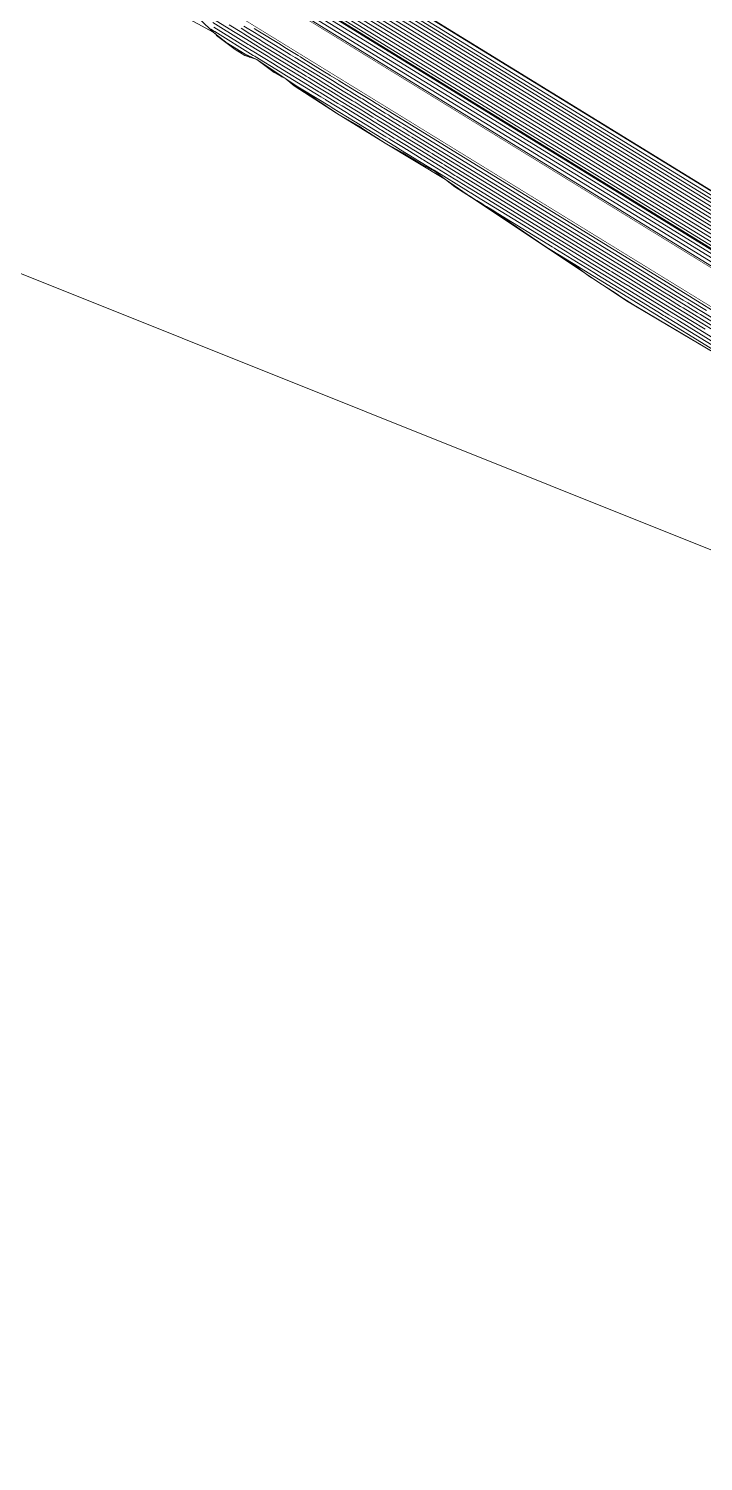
# Model space of a CAD drawing. Extents: x 358458 to 361663, y 818350 to 821723.
# Drawn here: x 360149.7 to 360271.5, y 820140.9 to 820399.8 of the extents above; entities that cross this region are included whole.
import ezdxf

# ---------------------------------------------------------------- set-up
doc = ezdxf.new("R2010")
doc.units = 0
doc.header["$MEASUREMENT"] = 0
doc.linetypes.add('solid', pattern=[0])
for name, color, linetype, lineweight in [('DAM 2', 7, 'solid', 9), ('DAM FOOTPRINT', 7, 'solid', 9), ('DESIGN_Contours', 7, 'solid', 18), ('PIVOT10', 96, 'solid', 9), ('WATER LEVEL STRING', 7, 'solid', 9)]:
    doc.layers.add(name, color=color, linetype=linetype, lineweight=lineweight)

msp = doc.modelspace()

# ---------------------------------------------------------------- linework, layer by layer
at = {"layer": 'DAM 2', "color": 7, "linetype": 'solid', "lineweight": 9, "const_width": 0.1}
for points, elevation in [([(360442.49, 821211.21), (360166.97, 820445.43, 0.35501), (360177.54, 820415.26), (360327.72, 820322.85, 0.476753), (360370.23, 820337.79), (360588.44, 820949, 0.181487), (360588.22, 820962.35), (360489.93, 821211.92, 0.69188), (360442.49, 821211.21)], 197.52), ([(360453.72, 821207.17), (360178.21, 820441.38, 0.35501), (360183.8, 820425.42), (360333.97, 820333.01, 0.476753), (360358.98, 820341.81), (360577.19, 820953.01, 0.181487), (360577.11, 820957.97), (360478.82, 821207.54, 0.69188), (360453.72, 821207.17)], 193.59)]:
    msp.add_lwpolyline(points, format="xyb", dxfattribs=dict(at, elevation=elevation))
at = {"layer": 'DAM FOOTPRINT', "color": 7, "linetype": 'solid', "lineweight": 9, "const_width": 0.1, "elevation": 196.62}
msp.add_lwpolyline([(360273.39, 820341.26), (360257.64, 820350.62), (360251.85, 820354.47), (360229.68, 820369.26), (360224.95, 820372.54), (360214.08, 820379.06), (360205.27, 820384.51), (360196.14, 820390.69), (360190.87, 820394.19), (360186.98, 820396.01), (360182.99, 820399.14), (360175.38, 820403.28)], dxfattribs=at)
at = {"layer": 'DAM FOOTPRINT', "color": 7, "linetype": 'solid', "lineweight": 9}
for points in [[(360175.38, 820403.28), (360182.99, 820399.14), (360186.98, 820396.01), (360190.87, 820394.19), (360196.14, 820390.69), (360205.27, 820384.51), (360214.08, 820379.06), (360224.95, 820372.54), (360229.68, 820369.26), (360251.85, 820354.47), (360257.64, 820350.62), (360273.39, 820341.26)], [(360180.71, 820401.36), (360182.99, 820399.14), (360183.37, 820398.97), (360183.6, 820398.55), (360186.98, 820396.01), (360188.75, 820394.93), (360190.87, 820394.19), (360194, 820391.83), (360196.14, 820390.69), (360197.62, 820389.47), (360205.27, 820384.51), (360209.4, 820382.13), (360210.37, 820381.46), (360214.08, 820379.06), (360217.27, 820377.31), (360220.3, 820375.5), (360223.17, 820373.89), (360224.95, 820372.54), (360226.67, 820371.21), (360229.68, 820369.26), (360230.63, 820368.72), (360231.52, 820368.2), (360233.06, 820367.05), (360233.96, 820366.58), (360241.76, 820361.25), (360245.44, 820358.79), (360248.43, 820356.89), (360249.52, 820356.09), (360250.96, 820354.99), (360251.85, 820354.47), (360252.63, 820353.91), (360255.75, 820351.89), (360257.64, 820350.62), (360259.35, 820349.63), (360273.39, 820341.26)]]:
    msp.add_lwpolyline(points, dxfattribs=at)
at = {"layer": 'DESIGN_Contours', "color": 1, "linetype": 'solid', "lineweight": 9}
for points, elevation in [([(360182.16, 820422.77), (360234.57, 820390.52), (360332.34, 820330.36)], 194.6), ([(360182.48, 820423.28), (360224.81, 820397.23), (360332.65, 820330.87)], 194.4), ([(360185.75, 820424.08), (360333.91, 820332.91)], 193.6), ([(360180.59, 820420.21), (360283.4, 820356.95)], 195.6), ([(360180.91, 820420.72), (360273.63, 820363.66)], 195.4), ([(360181.22, 820421.23), (360263.87, 820370.38), (360331.4, 820328.82)], 195.2), ([(360181.85, 820422.26), (360244.34, 820383.8), (360332.02, 820329.85)], 194.8), ([(360179.33, 820418.17), (360322.45, 820330.1)], 196.4), ([(360179.65, 820418.68), (360312.69, 820336.81)], 196.2), ([(360180.28, 820419.7), (360293.16, 820350.24)], 195.8), ([(360195.52, 820417.37), (360333.6, 820332.4)], 193.8), ([(360182.14, 820414.99), (360214.96, 820394.79), (360324.03, 820327.67)], 196.8), ([(360187.39, 820412.5), (360328.08, 820325.92)], 196.6), ([(360186.79, 820410.64), (360270.1, 820359.37), (360315.95, 820331.16)], 197.2), ([(360189.12, 820408.47), (360297.68, 820341.66)], 197.4), ([(360273.21, 820346.03), (360267.87, 820349.31), (360267.42, 820349.59), (360265.25, 820350.93), (360261.84, 820353.02), (360261.25, 820353.39), (360258.37, 820355.16), (360253.62, 820358.08), (360222.64, 820377.15), (360222.54, 820377.21), (360222, 820377.54), (360221.02, 820378.15), (360220.67, 820378.36), (360218.86, 820379.47), (360215.5, 820381.54), (360215.35, 820381.64), (360214.54, 820382.13), (360212.82, 820383.19), (360212.67, 820383.29), (360211.86, 820383.78), (360210.22, 820384.79), (360209.84, 820385.02), (360207.83, 820386.26), (360203.78, 820388.76), (360203.56, 820388.89), (360202.45, 820389.57), (360200.21, 820390.95), (360199.78, 820391.21), (360197.58, 820392.57), (360193.31, 820395.2), (360193.08, 820395.34), (360191.84, 820396.1), (360189.07, 820397.81), (360188.76, 820398), (360187, 820399.08), (360182.75, 820401.69)], 196.6), ([(360215.05, 820403.94), (360332.97, 820331.38)], 194.2), ([(360274.37, 820344.61), (360271.23, 820346.54), (360264.76, 820350.53), (360264.37, 820350.76), (360262.56, 820351.88), (360258.42, 820354.43), (360257.93, 820354.73), (360255.54, 820356.2), (360249.78, 820359.74), (360224.85, 820375.08), (360224.77, 820375.14), (360224.33, 820375.4), (360223.15, 820376.13), (360222.86, 820376.31), (360221.43, 820377.19), (360217.35, 820379.7), (360217.23, 820379.77), (360216.62, 820380.15), (360214.53, 820381.43), (360214.41, 820381.51), (360213.79, 820381.89), (360211.8, 820383.11), (360211.51, 820383.3), (360209.95, 820384.26), (360205.03, 820387.28), (360204.86, 820387.38), (360204, 820387.92), (360201.28, 820389.59), (360200.95, 820389.79), (360199.2, 820390.87), (360194.03, 820394.05), (360193.86, 820394.15), (360192.93, 820394.72), (360189.57, 820396.79), (360189.35, 820396.93), (360188.09, 820397.71), (360182.94, 820400.87)], 196.4), ([(360271.86, 820345.45), (360269.25, 820347.06), (360261.64, 820351.74), (360261.33, 820351.93), (360259.86, 820352.84), (360255, 820355.83), (360254.6, 820356.07), (360252.71, 820357.24), (360245.94, 820361.4), (360227.06, 820373.02), (360227, 820373.06), (360226.67, 820373.26), (360225.27, 820374.12), (360225.06, 820374.25), (360223.99, 820374.91), (360219.19, 820377.86), (360219.11, 820377.91), (360218.7, 820378.17), (360216.24, 820379.68), (360216.16, 820379.73), (360215.72, 820380), (360213.38, 820381.44), (360213.17, 820381.57), (360212.06, 820382.25), (360206.28, 820385.81), (360206.16, 820385.88), (360205.54, 820386.26), (360202.35, 820388.22), (360202.11, 820388.37), (360200.83, 820389.16), (360194.75, 820392.9), (360194.64, 820392.97), (360194.03, 820393.35), (360190.08, 820395.77), (360189.94, 820395.86), (360189.17, 820396.33), (360183.12, 820400.06)], 196.2), ([(360275.19, 820345.51), (360270.99, 820348.1), (360270.46, 820348.43), (360267.95, 820349.97), (360265.27, 820351.62), (360264.57, 820352.05), (360261.2, 820354.12), (360257.46, 820356.42), (360220.43, 820379.21), (360220.31, 820379.29), (360219.66, 820379.69), (360218.89, 820380.16), (360218.47, 820380.42), (360216.3, 820381.75), (360213.65, 820383.38), (360213.47, 820383.5), (360212.46, 820384.11), (360211.11, 820384.95), (360210.92, 820385.06), (360209.94, 820385.67), (360208.64, 820386.47), (360208.18, 820386.75), (360205.72, 820388.27), (360202.52, 820390.23), (360202.27, 820390.39), (360200.9, 820391.23), (360199.14, 820392.31), (360198.62, 820392.63), (360195.95, 820394.28), (360192.59, 820396.34), (360192.3, 820396.52), (360190.74, 820397.48), (360188.56, 820398.82), (360188.16, 820399.07), (360185.91, 820400.45)], 196.8), ([(360272.11, 820348.82), (360271.21, 820349.37), (360266.86, 820352.05), (360265.15, 820353.11), (360216.01, 820383.34), (360215.84, 820383.44), (360214.99, 820383.97), (360214.64, 820384.19), (360214.07, 820384.53), (360211.18, 820386.32), (360209.96, 820387.07), (360209.7, 820387.22), (360208.31, 820388.08), (360207.69, 820388.46), (360207.43, 820388.62), (360206.08, 820389.45), (360205.48, 820389.82), (360204.85, 820390.21), (360201.49, 820392.28), (360200.02, 820393.18), (360199.67, 820393.4), (360197.81, 820394.54), (360197, 820395.04), (360196.3, 820395.47), (360192.69, 820397.69), (360191.15, 820398.64), (360190.75, 820398.89), (360188.56, 820400.24)], 197.2), ([(360274.54, 820348.03), (360269.69, 820351.01), (360268.99, 820351.45), (360213.8, 820385.4), (360213.61, 820385.52), (360212.66, 820386.11), (360212.51, 820386.2), (360211.87, 820386.59), (360208.61, 820388.6), (360208.11, 820388.91), (360207.82, 820389.09), (360206.23, 820390.06), (360205.97, 820390.22), (360205.69, 820390.4), (360204.15, 820391.34), (360203.91, 820391.49), (360203.18, 820391.94), (360199.37, 820394.28), (360198.77, 820394.66), (360198.37, 820394.9), (360196.26, 820396.2), (360195.93, 820396.4), (360195.14, 820396.89), (360191.06, 820399.4), (360190.43, 820399.79)], 197.4), ([(360189.71, 820394.59), (360188.77, 820395.17), (360185.68, 820397.07), (360185.05, 820397.46)], 195.8), ([(360195.54, 820391.01), (360193.11, 820392.5)], 195.8), ([(360277.22, 820340.74), (360267.19, 820346.91), (360266.85, 820347.13), (360265.28, 820348.09), (360255.4, 820354.17), (360255.24, 820354.27), (360254.46, 820354.75), (360248.15, 820358.63), (360247.96, 820358.75), (360247.04, 820359.31), (360238.26, 820364.72), (360231.48, 820368.89), (360231.46, 820368.9), (360231.34, 820368.98), (360229.53, 820370.09), (360229.46, 820370.13), (360229.12, 820370.34), (360222.89, 820374.18), (360222.88, 820374.18), (360222.85, 820374.2), (360219.66, 820376.16), (360219.65, 820376.17), (360219.58, 820376.21), (360216.54, 820378.09), (360216.5, 820378.11), (360216.29, 820378.24), (360208.78, 820382.86), (360208.76, 820382.87), (360208.64, 820382.95), (360204.49, 820385.5), (360204.43, 820385.54), (360204.09, 820385.75), (360196.94, 820390.14), (360196.38, 820390.49)], 195.8), ([(360230.4, 820368.85), (360229.28, 820369.54), (360228.71, 820369.89)], 195.6), ([(360275.76, 820340.94), (360264.57, 820347.82), (360264.34, 820347.96), (360263.3, 820348.6), (360252.29, 820355.38), (360252.2, 820355.44), (360251.77, 820355.7), (360244.72, 820360.04), (360244.64, 820360.09), (360244.21, 820360.35), (360234.42, 820366.38), (360233.69, 820366.83), (360233.69, 820366.83), (360233.67, 820366.84), (360232.34, 820367.66), (360231.84, 820367.97)], 195.6), ([(360274.29, 820341.14), (360261.95, 820348.73), (360261.84, 820348.8), (360261.32, 820349.12), (360249.17, 820356.6), (360249.15, 820356.61), (360249.07, 820356.66), (360244.15, 820359.68), (360243.53, 820360.06)], 195.4), ([(360259.22, 820349.7), (360256.6, 820351.32)], 195.2)]:
    msp.add_lwpolyline(points, dxfattribs=dict(at, elevation=elevation))
at = {"layer": 'DESIGN_Contours', "color": 5, "linetype": 'solid', "lineweight": 20}
for points, elevation in [([(360181.54, 820421.74), (360254.1, 820377.09), (360331.71, 820329.33)], 195), ([(360179.96, 820419.19), (360302.93, 820343.53)], 196), ([(360184.46, 820412.81), (360242.53, 820377.08), (360319.99, 820329.42)], 197), ([(360205.28, 820410.66), (360333.28, 820331.89)], 194), ([(360278.69, 820340.54), (360269.81, 820346.01), (360269.36, 820346.29), (360267.26, 820347.57), (360258.52, 820352.96), (360258.28, 820353.1), (360257.16, 820353.79), (360251.57, 820357.23), (360251.28, 820357.41), (360249.87, 820358.28), (360242.1, 820363.06), (360229.27, 820370.95), (360229.23, 820370.98), (360229, 820371.12), (360227.4, 820372.11), (360227.26, 820372.19), (360226.55, 820372.63), (360221.04, 820376.02), (360221, 820376.05), (360220.77, 820376.18), (360217.95, 820377.92), (360217.9, 820377.95), (360217.65, 820378.1), (360214.96, 820379.76), (360214.83, 820379.84), (360214.17, 820380.24), (360207.53, 820384.33), (360207.46, 820384.37), (360207.09, 820384.6), (360203.42, 820386.86), (360203.27, 820386.96), (360202.46, 820387.45), (360195.47, 820391.75), (360195.42, 820391.79), (360195.12, 820391.97), (360190.59, 820394.76), (360190.54, 820394.79), (360190.26, 820394.96), (360183.31, 820399.24), (360183.3, 820399.24), (360183.24, 820399.28), (360182.56, 820399.7), (360182.17, 820399.94)], 196), ([(360273.51, 820347.26), (360270.65, 820349.01), (360268.69, 820350.22), (360267.89, 820350.71), (360264.03, 820353.09), (360261.31, 820354.76), (360218.22, 820381.28), (360218.07, 820381.37), (360217.33, 820381.83), (360216.76, 820382.17), (360216.27, 820382.48), (360213.74, 820384.03), (360211.8, 820385.22), (360211.58, 820385.36), (360210.39, 820386.1), (360209.4, 820386.71), (360209.18, 820386.84), (360208.01, 820387.56), (360207.06, 820388.14), (360206.51, 820388.48), (360203.6, 820390.27), (360201.27, 820391.71), (360200.97, 820391.89), (360199.35, 820392.89), (360198.07, 820393.68), (360197.46, 820394.05), (360194.32, 820395.98), (360191.87, 820397.49), (360191.53, 820397.7), (360189.65, 820398.86), (360188.06, 820399.84)], 197)]:
    msp.add_lwpolyline(points, dxfattribs=dict(at, elevation=elevation))
at = {"layer": 'PIVOT10', "linetype": 'solid', "lineweight": 9}
msp.add_line((359918.9, 820447.36), (360366, 820268.31), dxfattribs=at)
at = {"layer": 'PIVOT10', "color": 96, "linetype": 'solid', "lineweight": 9, "const_width": 0.1}
for points in [[(359918.9, 820447.36, 2.515138), (360519.65, 820725.38, -0.727255)], [(359811.94, 820156.7, 0.840116), (360925.02, 820185.02, -0.213173)]]:
    msp.add_lwpolyline(points, format="xyb", dxfattribs=at)
at = {"layer": 'WATER LEVEL STRING', "color": 7, "linetype": 'solid', "lineweight": 9, "const_width": 0.1}
for points, elevation in [([(360595.11, 820964.52), (360468.96, 821284.79), (360157.93, 820420.28), (360324.57, 820317.74, 0.476753), (360375.88, 820335.78), (360595.33, 820950.46, 0.181487), (360595.11, 820964.52)], 197.57), ([(360445.31, 821210.19), (360169.8, 820444.41, 0.35501), (360179.11, 820417.81), (360329.29, 820325.4, 0.476753), (360367.4, 820338.8), (360585.61, 820950.01, 0.181487), (360585.43, 820961.25), (360487.13, 821210.82, 0.69188), (360445.31, 821210.19)], 196.57)]:
    msp.add_lwpolyline(points, format="xyb", dxfattribs=dict(at, elevation=elevation))
at = {"layer": 'WATER LEVEL STRING', "color": 7, "linetype": 'solid', "lineweight": 9}
msp.add_lwpolyline([(360445.31, 821210.19), (360169.8, 820444.41, 0.35501), (360179.11, 820417.81), (360329.29, 820325.4, 0.476753), (360367.4, 820338.8), (360585.61, 820950.01, 0.181487), (360585.43, 820961.25), (360487.13, 821210.82, 0.69188), (360445.31, 821210.19)], format="xyb", close=True, dxfattribs=at)
msp.add_lwpolyline([(360180.71, 820401.36), (360182.99, 820399.14), (360183.37, 820398.97), (360183.6, 820398.55), (360186.98, 820396.01), (360188.75, 820394.93), (360190.87, 820394.19), (360194, 820391.83), (360196.14, 820390.69), (360197.62, 820389.47), (360205.27, 820384.51), (360209.4, 820382.13), (360210.37, 820381.46), (360214.08, 820379.06), (360217.27, 820377.31), (360220.3, 820375.5), (360223.17, 820373.89), (360224.95, 820372.54), (360226.67, 820371.21), (360229.68, 820369.26), (360230.63, 820368.72), (360231.52, 820368.2), (360233.06, 820367.05), (360233.96, 820366.58), (360241.76, 820361.25), (360245.44, 820358.79), (360248.43, 820356.89), (360249.52, 820356.09), (360250.96, 820354.99), (360251.85, 820354.47), (360252.63, 820353.91), (360255.75, 820351.89), (360257.64, 820350.62), (360259.35, 820349.63), (360273.39, 820341.26)], dxfattribs=at)

doc.saveas('drawing.dxf')
